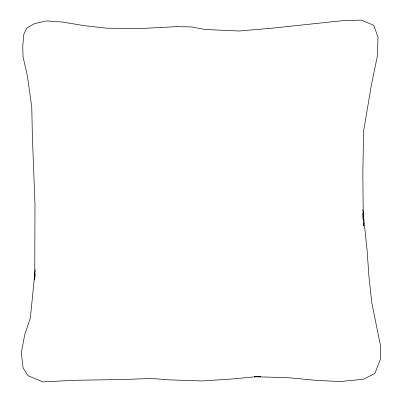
<?xml version="1.0" encoding="UTF-8"?>
<svg xmlns="http://www.w3.org/2000/svg" width="402" height="402" viewBox="0 0 402 402"><rect width="100%" height="100%" fill="white"/><g stroke="black" fill="none" stroke-linecap="round" stroke-linejoin="round"><path stroke-width="0.6" d="M34.748 280.144L34.974 204.442L32.376 136.142L31.763 106.982L27.416 76.048L23.02 56.712L22.768 46.14L23.798 34.371L26.733 28.07L34.637 23.607L46.622 20.899L62.546 22.065L84.385 25.683L106.495 28.17L138.856 28.632L176.071 26.663L191.588 26.929L205.02 29.487L238.934 31.004L273.144 28.08L342.187 20.703L361.328 20.1L373.754 25.346L377.996 37.1L377.463 55.582L371.398 84.948L363.624 130.946L362.845 172.508L363.318 225.884L363.212 223.386M34.954 277.068L35.16 273.993M35.18 269.662L30.361 317.967L24.708 334.745L21.296 352.976L23.1 367.86L27.934 375.629L42.748 381.9L74.842 380.292L124.67 379.468L151.685 378.458L167.649 379.8L202.111 380.95L233.08 378.94L260.823 376.252L258.436 376.347M254.265 376.513L255.456 376.463M254.441 376.785L286.752 377.563L317.103 380.448L340.298 381.533L363.519 379.242L374.93 373.448L380.704 358.272L380.252 344.489L371.689 302.229L368.875 275.722L367.126 250.702L362.835 209.613M362.795 213.377L363.031 219.005"/></g></svg>
